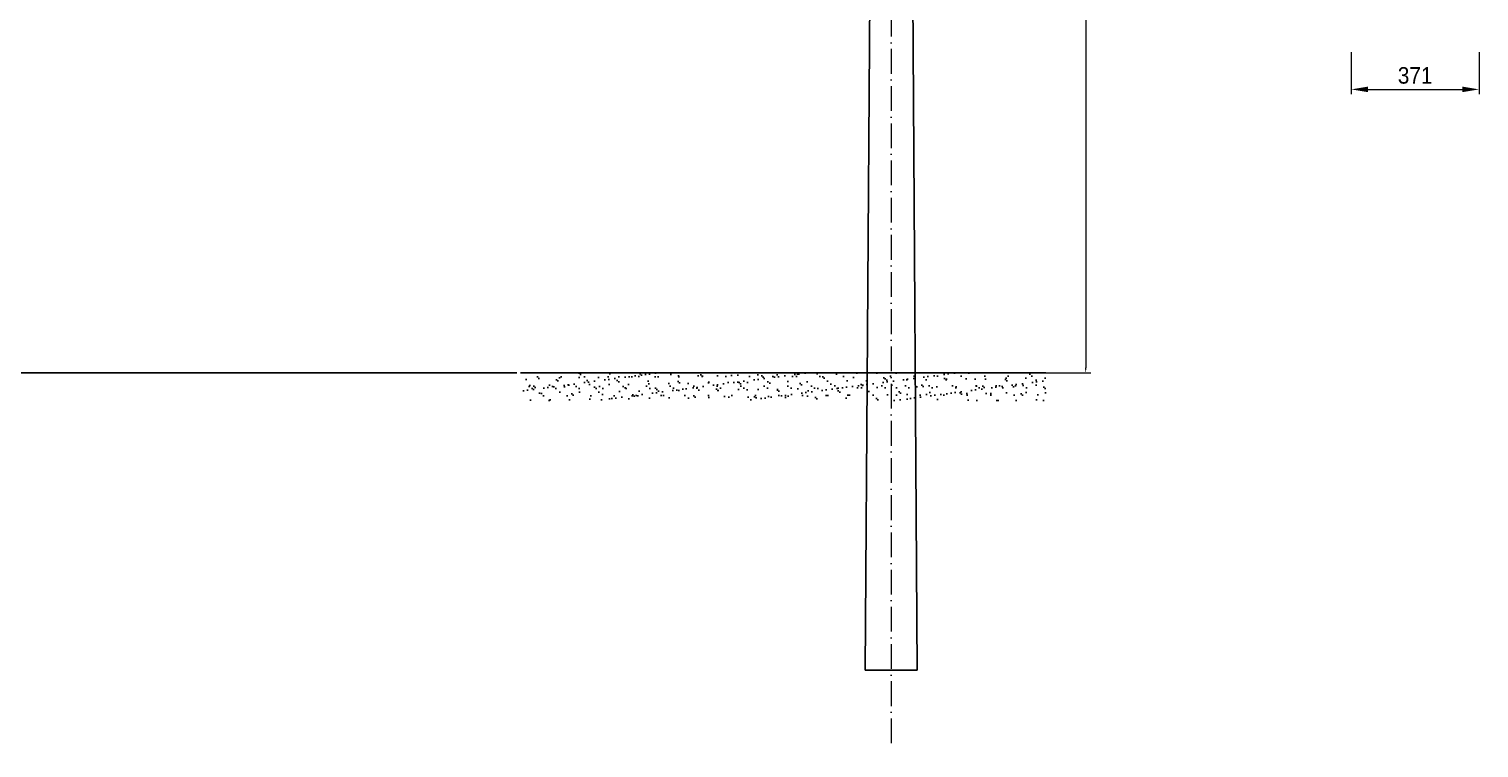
# Model space of a CAD drawing. Header units: millimetres. Extents: x -23083795 to 376618, y 113268 to 3804440.
# Drawn here: x 295987 to 300201, y 122478 to 124568 of the extents above; entities that cross this region are included whole.
import ezdxf

# ---------------------------------------------------------------- set-up
doc = ezdxf.new("R2010")
doc.units = ezdxf.units.MM
doc.header["$LTSCALE"] = 6
doc.linetypes.add('ACAD_ISO10W100', pattern=[18, 12, -3, 0, -3])
for name, color, linetype, lineweight in [('DIM', 4, 'Continuous', 13), ('Netcoban', 4, 'Continuous', 25), ('Nettim', 1, 'ACAD_ISO10W100', 5)]:
    doc.layers.add(name, color=color, linetype=linetype, lineweight=lineweight)
doc.styles.get("Standard").update_dxf_attribs({"font": 'VHELVCN_1.TTF', "height": 60})
doc.styles.add('VNI-HELVE', font='VHELVEN_0.TTF', dxfattribs={"width": 0.9})
doc.dimstyles.new('D25', dxfattribs={"dimscale": 1.2, "dimtxt": 40, "dimasz": 40, "dimexe": 12, "dimexo": 25, "dimgap": 13, "dimtad": 1, "dimtoh": 1, "dimdec": 0, "dimdsep": 46, "dimtxsty": 'VNI-HELVE', "dimcen": 250, "dimclrd": 256, "dimclre": 256, "dimclrt": 7, "dimadec": 0, "dimazin": 0, "dimtfac": 1, "dimtdec": 0, "dimtmove": 0, "dimatfit": 1, "dimfxl": 1, "dimtolj": 1, "dimtzin": 0, "dimlwd": -1, "dimlwe": -1, "dimarcsym": 0})
doc.dimstyles.new('ISO-15', dxfattribs={"dimtxt": 2.5, "dimasz": 15, "dimexe": 15, "dimexo": 15, "dimgap": 10, "dimtad": 1, "dimtoh": 1, "dimdec": 0, "dimlfac": 0.5, "dimrnd": 1, "dimtxsty": 'Standard', "dimcen": 25, "dimclrd": 7, "dimclre": 7, "dimadec": 0, "dimazin": 0, "dimtfac": 1, "dimtdec": 0, "dimtmove": 0, "dimatfit": 3, "dimfxl": 1, "dimlwd": 0, "dimlwe": 0, "dimarcsym": 0})

# ---------------------------------------------------------------- blocks, each defined once
blk = doc.blocks.new('*D250')
at = {"layer": 'Defpoints', "color": 0, "transparency": 16777216}
for p in [(299829.6, 124530.1), (300200.7, 124530.1), (300200.7, 124392.2)]:
    blk.add_point(p, dxfattribs=at)
at = {"layer": 'DIM', "transparency": 16777216}
for p, q in [((299829.6, 124500.1), (299829.6, 124377.8)), ((300200.7, 124500.1), (300200.7, 124377.8)), ((299877.6, 124392.2), (300152.7, 124392.2))]:
    blk.add_line(p, q, dxfattribs=at)
for points in [[(299877.6, 124400.2), (299877.6, 124384.2), (299829.6, 124392.2)], [(300152.7, 124400.2), (300152.7, 124384.2), (300200.7, 124392.2)]]:
    blk.add_solid(points, dxfattribs=at)
at = {"layer": 'DIM', "color": 7, "transparency": 16777216, "insert": (300015.1, 124432.5), "char_height": 48, "attachment_point": 5, "style": 'VNI-HELVE'}
blk.add_mtext('\\A1;371', dxfattribs=at)
blk = doc.blocks.new('*D288')
at = {"layer": 'Defpoints', "color": 0, "transparency": 16777216}
for p in [(298873.3, 126548.2), (298873.3, 123568.6), (299057.6, 123568.6)]:
    blk.add_point(p, dxfattribs=at)
at = {"layer": 'Netcoban', "color": 7, "lineweight": 0, "transparency": 16777216}
for p, q in [((298888.3, 126548.2), (299072.6, 126548.2)), ((299057.6, 126533.2), (299057.6, 123583.6)), ((298888.3, 123568.6), (299072.6, 123568.6))]:
    blk.add_line(p, q, dxfattribs=at)
at = {"layer": 'Netcoban', "color": 7, "transparency": 16777216}
for points in [[(299055.1, 126533.2), (299060.1, 126533.2), (299057.6, 126548.2)], [(299055.1, 123583.6), (299060.1, 123583.6), (299057.6, 123568.6)]]:
    blk.add_solid(points, dxfattribs=at)
at = {"layer": 'Netcoban', "color": 0, "transparency": 16777216, "insert": (299011.8, 125058.4), "char_height": 60, "attachment_point": 5, "rotation": 90}
blk.add_mtext('>2,5 meùt', dxfattribs=at)

msp = doc.modelspace()

# ---------------------------------------------------------------- hatches: boundary and pattern name
at = {"layer": 'Netcoban'}
h = msp.add_hatch(dxfattribs=at)
h.set_pattern_fill('AR-SAND', color=256, scale=0.864598, style=0)
h.set_pattern_definition([(37.5, (262362.336, 79610.383), (-1.383384, 42.314565), [0, -33.380395, 0, -37.333337, 0, -35.686278]), (7.5, (262362.336, 79610.383), (38.86569, 61.976547), [0, -18.007845, 0, -30.086277, 0, -11.529413]), (327.5, (262335.324, 79610.383), (68.389033, 0.124259), [0, -10.980393, 0, -39.529415, 0, -51.607848]), (317.5, (262335.324, 79610.383), (66.01693, 19.27442), [0, -5.490197, 0, -25.913728, 0, -29.647062])])
h.paths.add_polyline_path([(298941.78933, 123568.57423), (297415.48292, 123568.57423), (297415.48292, 123487.4634), (298941.78933, 123487.4634)])

# ---------------------------------------------------------------- linework, layer by layer
for p, q in [((298442.59437, 126565.35624), (298416.85184, 122703.97634)), ((298542.41394, 126565.35624), (298568.15647, 122703.97634)), ((293230.67387, 123568.57423), (297404.65699, 123568.57423)), ((297415.48292, 123568.57423), (298941.78933, 123568.57423)), ((298568.15647, 122703.97634), (298416.85184, 122703.97634))]:
    msp.add_line(p, q, dxfattribs=at)
at = {"layer": 'Nettim'}
msp.add_line((298492.50415, 126995.93219), (298492.50415, 122478.02043), dxfattribs=at)

# ---------------------------------------------------------------- dimensions: what is measured, and where the dimension line sits
at = {"layer": 'DIM'}
dim = msp.add_linear_dim(base=(300200.66982, 124392.2163), p1=(299829.57892, 124530.09002), p2=(300200.66982, 124530.09002), angle=180, dimstyle='D25', dxfattribs=at)
dim.commit()
dim.dimension.update_dxf_attribs({"geometry": '*D250', "text_midpoint": (300015.12437, 124432.48482)})
at = {"layer": 'Netcoban'}
dim = msp.add_linear_dim(base=(299057.59669, 123568.57423), p1=(298873.2558, 126548.21527), p2=(298873.2558, 123568.57423), angle=90, text='>2,5 meùt', dimstyle='ISO-15', dxfattribs=at)
dim.commit()
dim.dimension.update_dxf_attribs({"geometry": '*D288', "text_midpoint": (299011.75669, 125058.39475)})

doc.saveas('drawing.dxf')
